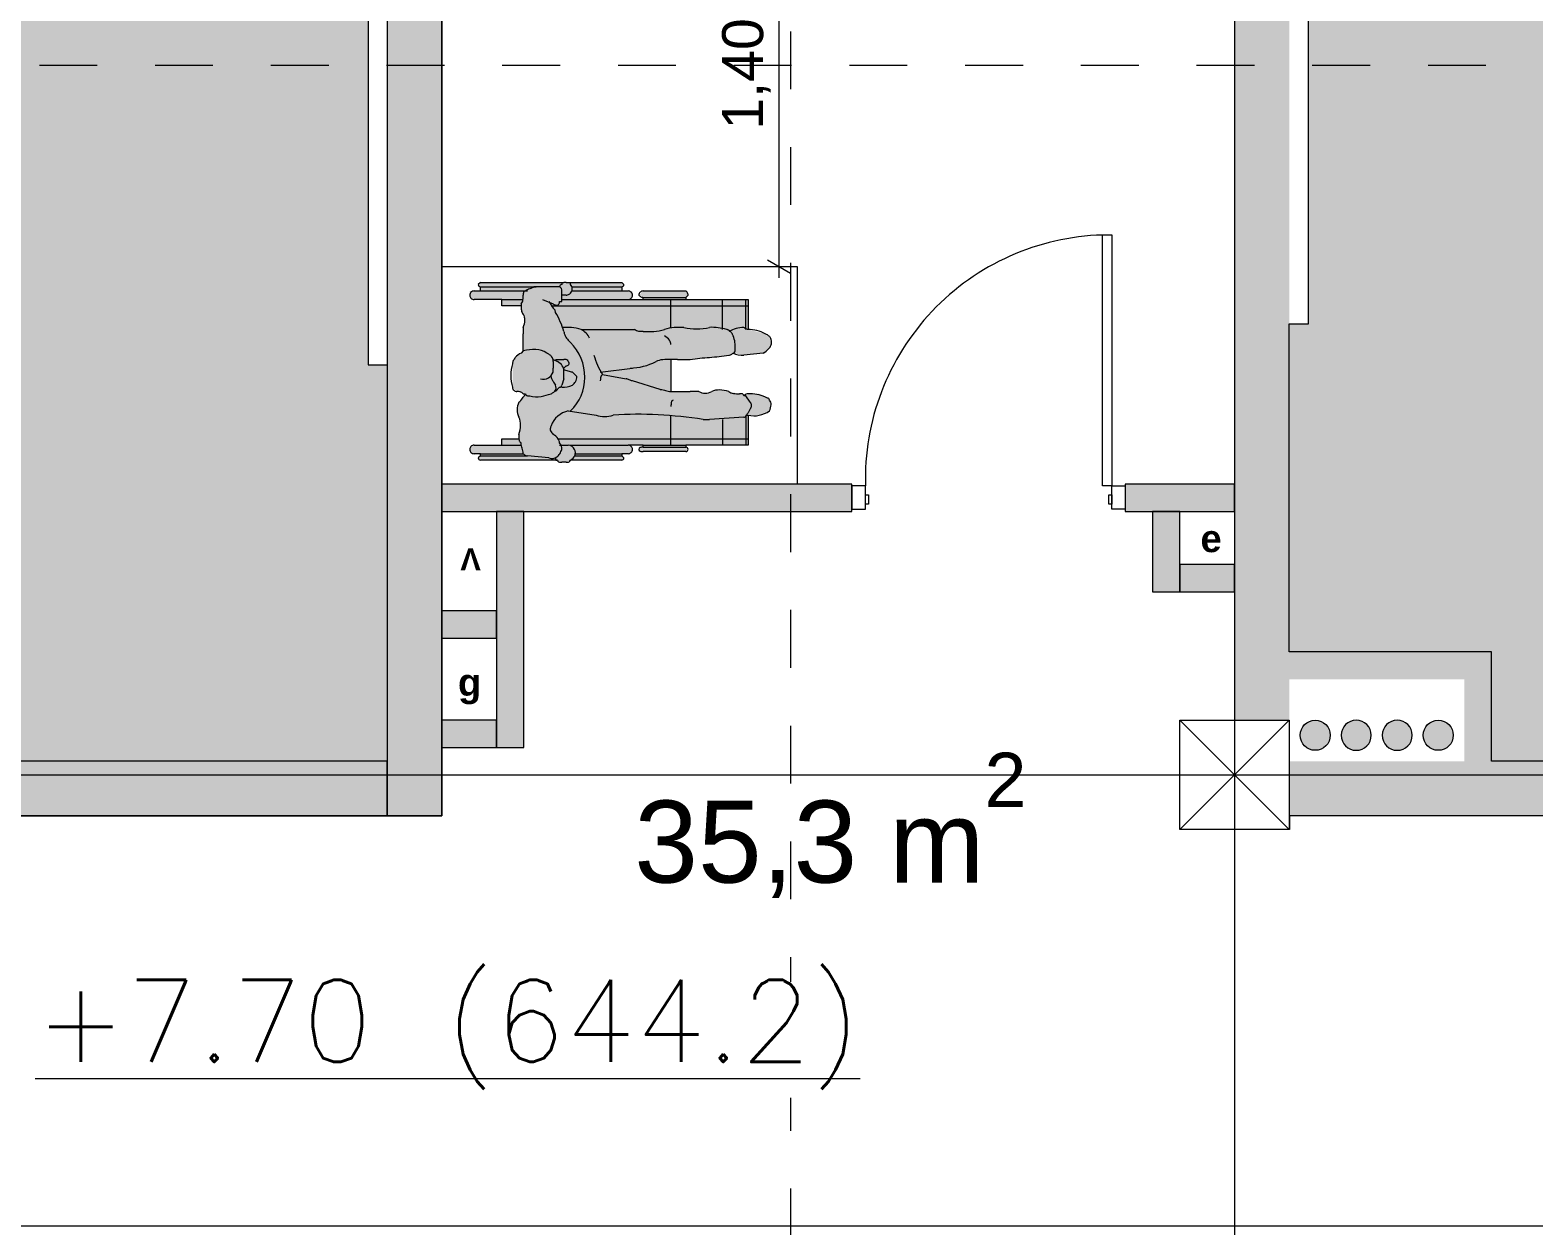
# Model space of a CAD drawing. Header units: metres. Extents: x 476297 to 476657, y 4620828 to 4621206.
# Drawn here: x 476400.25 to 476405.75, y 4621073.07 to 4621077.45 of the extents above; entities that cross this region are included whole.
import ezdxf

# ---------------------------------------------------------------- set-up
doc = ezdxf.new("R2010")
doc.units = ezdxf.units.M
doc.header["$MEASUREMENT"] = 0
doc.set_wipeout_variables(frame=1)
doc.linetypes.add('Dashed', pattern=[0.423333, 0.211667, -0.211667])
doc.linetypes.add('Wipeout_Contour', pattern=[1, 0, -1])
for name, color, linetype in [('0_Pen_No__250', 7, 'Continuous'), ('2D Drafting - General_Pen_No__1', 7, 'Continuous'), ('2D Drafting - General_Pen_No__1_Pen_No__7', 7, 'Continuous'), ('2D Drafting - General_Pen_No__250_Pen_No__7', 7, 'Continuous'), ('a-iataki_Pen_No__1', 7, 'Continuous'), ('Doors_Pen_No__7_Pen_No__7', 7, 'Continuous'), ('G-Anno-Nplt', 7, 'Continuous'), ('New.', 7, 'Continuous'), ('New0_Pen_No__250', 7, 'Continuous'), ('New2D Drafting - General_Pen_No__250_Pen_No__7', 7, 'Continuous'), ('New2D Drafting - General_Pen_No__30_Pen_No__9_Pen_No__9', 7, 'Continuous'), ('NewCar-Art', 7, 'Continuous'), ('Newshenobebi', 7, 'Continuous'), ('shaxtebi da milebi_Pen_No__1_Pen_No__1', 7, 'Continuous'), ('shaxtebi da milebi_Pen_No__5_Pen_No__5', 7, 'Continuous'), ('zoma', 7, 'Continuous'), ('zoma_Pen_No__5', 7, 'Continuous')]:
    doc.layers.add(name, color=color, linetype=linetype)
doc.styles.add('GENERATED_STYLE_2', font='arial.ttf')
doc.styles.add('GENERATED_STYLE_5', font='arialbd.ttf')
doc.dimstyles.new('GENERATED_STYLE__1', dxfattribs={"dimtxt": 0.2, "dimasz": 0.064421, "dimexe": 0.18, "dimexo": 0.003, "dimgap": 0.09, "dimtad": 1, "dimtih": 1, "dimtoh": 1, "dimzin": 0, "dimdsep": 46, "dimtxsty": 'GENERATED_STYLE_2', "dimblk": 'ARROWHEAD_2', "dimblk1": 'ARROWHEAD_2', "dimblk2": 'ARROWHEAD_2', "dimcen": 0.09, "dimclrd": 142, "dimclre": 142, "dimclrt": 142, "dimadec": 0, "dimazin": 0, "dimtfac": 1, "dimtdec": 4, "dimtmove": 0, "dimatfit": 3, "dimfxl": 1, "dimtolj": 1, "dimtzin": 0, "dimarcsym": 0})
doc.dimstyles.new('GENERATED_STYLE__7', dxfattribs={"dimtxt": 0.15, "dimasz": 0.064421, "dimexe": 0.18, "dimexo": 0.003, "dimgap": 0.09, "dimtad": 1, "dimzin": 0, "dimdsep": 46, "dimtxsty": 'GENERATED_STYLE_2', "dimblk": 'ARROWHEAD_2', "dimblk1": 'ARROWHEAD_2', "dimblk2": 'ARROWHEAD_2', "dimcen": 0.09, "dimclrd": 142, "dimclre": 142, "dimclrt": 142, "dimadec": 0, "dimazin": 0, "dimtfac": 1, "dimtdec": 4, "dimtmove": 0, "dimatfit": 3, "dimfxl": 1, "dimtolj": 1, "dimtzin": 0, "dimarcsym": 0})
doc.dimstyles.new('GENERATED_STYLE__8', dxfattribs={"dimtxt": 0.15, "dimasz": 0.064421, "dimexe": 0.18, "dimexo": 0.003, "dimgap": 0.09, "dimtad": 1, "dimtih": 1, "dimtoh": 1, "dimzin": 0, "dimdsep": 46, "dimtxsty": 'GENERATED_STYLE_2', "dimblk": 'ARROWHEAD_2', "dimblk1": 'ARROWHEAD_2', "dimblk2": 'ARROWHEAD_2', "dimcen": 0.09, "dimclrd": 142, "dimclre": 142, "dimclrt": 142, "dimadec": 0, "dimazin": 0, "dimtfac": 1, "dimtdec": 4, "dimtmove": 0, "dimatfit": 3, "dimfxl": 1, "dimtolj": 1, "dimtzin": 0, "dimarcsym": 0})

# ---------------------------------------------------------------- blocks, each defined once
blk = doc.blocks.new('*D142', base_point=(476844.5271, 4621385.791))
at = {"layer": 'zoma', "color": 142, "linetype": 'Continuous', "lineweight": 0, "transparency": 16777216}
for p, q in [((476402.9889, 4621078.0222), (476402.9889, 4621077.9807)), ((476402.9253, 4621077.9807), (476403.0524, 4621077.9807)), ((476403.0313, 4621077.9563), (476402.9465, 4621078.0052)), ((476402.9889, 4621077.9807), (476402.9889, 4621076.5807)), ((476402.9253, 4621076.5807), (476403.0524, 4621076.5807)), ((476402.9465, 4621076.6052), (476403.0313, 4621076.5563)), ((476402.9889, 4621076.5807), (476402.9889, 4621076.5393))]:
    blk.add_line(p, q, dxfattribs=at)
at = {"layer": 'zoma', "color": 142, "lineweight": 0, "transparency": 16777216, "insert": (476402.9589, 4621077.0812), "char_height": 0.15, "attachment_point": 7, "rotation": 90, "style": 'GENERATED_STYLE_2'}
blk.add_mtext('\\A1;{\\pql;\\fArial CYR|b0|i0|c204|p34;1,40}', dxfattribs=at)
blk = doc.blocks.new('ARROWHEAD_2')
at = {"color": 0, "linetype": 'Continuous', "lineweight": 0}
for p, q in [((0, 0), (-1, 0)), ((-0.378, -0.655), (0.378, 0.655))]:
    blk.add_line(p, q, dxfattribs=at)
blk = doc.blocks.new('*D338', base_point=(476844.5271, 4621385.791))
at = {"layer": 'zoma', "color": 142, "linetype": 'Continuous', "lineweight": 0, "transparency": 16777216}
for p, q in [((476397.9795, 4621099.6333), (476397.9305, 4621099.5485)), ((476397.955, 4621099.5273), (476397.955, 4621099.6545)), ((476404.4795, 4621099.6333), (476404.4305, 4621099.5485)), ((476404.455, 4621099.5273), (476404.455, 4621099.6545)), ((476397.955, 4621099.5909), (476404.455, 4621099.5909))]:
    blk.add_line(p, q, dxfattribs=at)
at = {"layer": 'zoma', "color": 142, "lineweight": 0, "transparency": 16777216, "char_height": 0.2, "attachment_point": 7, "style": 'GENERATED_STYLE_2'}
for s, insert in [('\\A1;{\\pql;\\fArial CYR|b0|i0|c204|p34;6,50}', (476400.939, 4621099.6309)), ('\\A1;{\\pql;\\fArial CYR|b0|i0|c204|p34;0,40}', (476403.8984, 4621099.6309))]:
    blk.add_mtext(s, dxfattribs=dict(at, insert=insert))
blk = doc.blocks.new('*D339', base_point=(476844.5271, 4621385.791))
at = {"layer": 'zoma', "color": 142, "linetype": 'Continuous', "lineweight": 0, "transparency": 16777216}
for p, q in [((476404.4795, 4621099.6333), (476404.4305, 4621099.5485)), ((476404.455, 4621099.5273), (476404.455, 4621099.6545)), ((476404.8795, 4621099.6333), (476404.8305, 4621099.5485)), ((476404.855, 4621099.5273), (476404.855, 4621099.6545)), ((476404.455, 4621099.5909), (476404.855, 4621099.5909))]:
    blk.add_line(p, q, dxfattribs=at)
blk = doc.blocks.new('*D340', base_point=(476844.5271, 4621385.791))
at = {"layer": 'zoma', "color": 142, "linetype": 'Continuous', "lineweight": 0, "transparency": 16777216}
for p, q in [((476404.8795, 4621099.6333), (476404.8305, 4621099.5485)), ((476404.855, 4621099.5273), (476404.855, 4621099.6545)), ((476411.3795, 4621099.6333), (476411.3305, 4621099.5485)), ((476411.355, 4621099.5273), (476411.355, 4621099.6545)), ((476404.855, 4621099.5909), (476411.355, 4621099.5909))]:
    blk.add_line(p, q, dxfattribs=at)
at = {"layer": 'zoma', "color": 142, "lineweight": 0, "transparency": 16777216, "char_height": 0.2, "attachment_point": 7, "style": 'GENERATED_STYLE_2'}
for s, insert in [('\\A1;{\\pql;\\fArial CYR|b0|i0|c204|p34;6,50}', (476407.839, 4621099.6309)), ('\\A1;{\\pql;\\fArial CYR|b0|i0|c204|p34;0,40}', (476410.7984, 4621099.6309))]:
    blk.add_mtext(s, dxfattribs=dict(at, insert=insert))
blk = doc.blocks.new('*D861', base_point=(476844.5271, 4621385.791))
at = {"layer": 'zoma', "color": 142, "linetype": 'Continuous', "lineweight": 0, "transparency": 16777216}
for p, q in [((476401.7554, 4621078.2685), (476401.7554, 4621078.3956)), ((476403.1554, 4621078.2685), (476403.1554, 4621078.3956)), ((476401.7799, 4621078.3744), (476401.7309, 4621078.2897)), ((476403.1799, 4621078.3744), (476403.1309, 4621078.2897)), ((476401.7139, 4621078.332), (476401.7554, 4621078.332)), ((476401.7554, 4621078.332), (476403.1554, 4621078.332))]:
    blk.add_line(p, q, dxfattribs=at)
at = {"layer": 'zoma', "color": 142, "lineweight": 0, "transparency": 16777216, "char_height": 0.15, "attachment_point": 7, "style": 'GENERATED_STYLE_2'}
for s, insert in [('\\A1;{\\pql;\\fArial CYR|b0|i0|c204|p34;0,10}', (476403.0058, 4621078.572)), ('\\A1;{\\pql;\\fArial CYR|b0|i0|c204|p34;1,40}', (476402.2559, 4621078.362))]:
    blk.add_mtext(s, dxfattribs=dict(at, insert=insert))
blk = doc.blocks.new('*D862', base_point=(476844.5271, 4621385.791))
at = {"layer": 'zoma', "color": 142, "linetype": 'Continuous', "lineweight": 0, "transparency": 16777216}
for p, q in [((476403.1554, 4621078.2685), (476403.1554, 4621078.3956)), ((476403.2552, 4621078.2685), (476403.2552, 4621078.3956)), ((476403.1799, 4621078.3744), (476403.1309, 4621078.2897)), ((476403.2797, 4621078.3744), (476403.2307, 4621078.2897)), ((476403.1554, 4621078.332), (476403.2552, 4621078.332))]:
    blk.add_line(p, q, dxfattribs=at)
blk = doc.blocks.new('*D863', base_point=(476844.5271, 4621385.791))
at = {"layer": 'zoma', "color": 142, "linetype": 'Continuous', "lineweight": 0, "transparency": 16777216}
for p, q in [((476403.2552, 4621078.2685), (476403.2552, 4621078.3956)), ((476404.6554, 4621078.2685), (476404.6554, 4621078.3956)), ((476403.2797, 4621078.3744), (476403.2307, 4621078.2897)), ((476404.6309, 4621078.2897), (476404.6799, 4621078.3744)), ((476403.2552, 4621078.332), (476404.6554, 4621078.332)), ((476404.6554, 4621078.332), (476404.6968, 4621078.332))]:
    blk.add_line(p, q, dxfattribs=at)
at = {"layer": 'zoma', "color": 142, "lineweight": 0, "transparency": 16777216, "insert": (476403.7558, 4621078.362), "char_height": 0.15, "attachment_point": 7, "style": 'GENERATED_STYLE_2'}
blk.add_mtext('\\A1;{\\pql;\\fArial CYR|b0|i0|c204|p34;1,40}', dxfattribs=at)
blk = doc.blocks.new('*D867', base_point=(476844.5271, 4621385.791))
at = {"layer": 'zoma', "color": 142, "linetype": 'Continuous', "lineweight": 0, "transparency": 16777216}
for p, q in [((476401.7799, 4621116.1024), (476401.7309, 4621116.0176)), ((476401.7554, 4621115.9964), (476401.7554, 4621116.1236)), ((476403.1799, 4621116.1024), (476403.1309, 4621116.0176)), ((476403.1554, 4621115.9964), (476403.1554, 4621116.1236)), ((476401.7139, 4621116.06), (476401.7554, 4621116.06)), ((476401.7554, 4621116.06), (476403.1554, 4621116.06))]:
    blk.add_line(p, q, dxfattribs=at)
at = {"layer": 'zoma', "color": 142, "lineweight": 0, "transparency": 16777216, "char_height": 0.15, "attachment_point": 7, "style": 'GENERATED_STYLE_2'}
for s, insert in [('\\A1;{\\pql;\\fArial CYR|b0|i0|c204|p34;0,10}', (476403.0058, 4621116.3)), ('\\A1;{\\pql;\\fArial CYR|b0|i0|c204|p34;1,40}', (476402.2559, 4621116.09))]:
    blk.add_mtext(s, dxfattribs=dict(at, insert=insert))
blk = doc.blocks.new('*D868', base_point=(476844.5271, 4621385.791))
at = {"layer": 'zoma', "color": 142, "linetype": 'Continuous', "lineweight": 0, "transparency": 16777216}
for p, q in [((476403.1799, 4621116.1024), (476403.1309, 4621116.0176)), ((476403.1554, 4621115.9964), (476403.1554, 4621116.1236)), ((476403.2797, 4621116.1024), (476403.2307, 4621116.0176)), ((476403.2552, 4621115.9964), (476403.2552, 4621116.1236)), ((476403.1554, 4621116.06), (476403.2552, 4621116.06))]:
    blk.add_line(p, q, dxfattribs=at)
blk = doc.blocks.new('*D869', base_point=(476844.5271, 4621385.791))
at = {"layer": 'zoma', "color": 142, "linetype": 'Continuous', "lineweight": 0, "transparency": 16777216}
for p, q in [((476403.2797, 4621116.1024), (476403.2307, 4621116.0176)), ((476403.2552, 4621115.9964), (476403.2552, 4621116.1236)), ((476404.6309, 4621116.0176), (476404.6799, 4621116.1024)), ((476404.6554, 4621115.9964), (476404.6554, 4621116.1236)), ((476403.2552, 4621116.06), (476404.6554, 4621116.06)), ((476404.6554, 4621116.06), (476404.6968, 4621116.06))]:
    blk.add_line(p, q, dxfattribs=at)
at = {"layer": 'zoma', "color": 142, "lineweight": 0, "transparency": 16777216, "insert": (476403.7558, 4621116.09), "char_height": 0.15, "attachment_point": 7, "style": 'GENERATED_STYLE_2'}
blk.add_mtext('\\A1;{\\pql;\\fArial CYR|b0|i0|c204|p34;1,40}', dxfattribs=at)

msp = doc.modelspace()

# ---------------------------------------------------------------- hatches: boundary and pattern name
at = {"layer": '2D Drafting - General_Pen_No__250_Pen_No__7', "linetype": 'Continuous', "lineweight": 0}
for points in [[(476401.5558, 4621081.8206), (476401.5558, 4621074.5706), (476401.7558, 4621074.5706), (476401.7558, 4621081.8206)], [(476404.6558, 4621081.4206), (476404.6558, 4621074.9206), (476404.8558, 4621074.9206), (476404.8558, 4621081.4206)], [(476405.4958, 4621074.7706), (476405.596, 4621074.7706), (476405.596, 4621075.1706), (476404.8558, 4621075.1706), (476404.8558, 4621075.0706), (476405.4958, 4621075.0706)], [(476397.9558, 4621074.5706), (476401.5558, 4621074.5706), (476401.5558, 4621074.7706), (476397.9558, 4621074.7706)], [(476406.4061, 4621074.5706), (476406.4061, 4621074.7706), (476404.8558, 4621074.7706), (476404.8558, 4621074.5706)]]:
    msp.add_hatch(color=7, dxfattribs=at).paths.add_polyline_path(points)
at = {"layer": 'G-Anno-Nplt', "linetype": 'Continuous', "lineweight": 0}
for color, points in [(167, [(476401.5558, 4621076.2206), (476401.5558, 4621074.7706), (476398.846, 4621074.7706), (476398.846, 4621075.1706), (476397.8358, 4621075.1706), (476397.8358, 4621074.9906), (476397.4858, 4621074.9906), (476397.4858, 4621074.8406), (476391.1258, 4621074.8406), (476391.1258, 4621074.9908), (476390.9258, 4621074.9908), (476390.9258, 4621081.3506), (476391.1258, 4621081.3506), (476391.1258, 4621081.5506), (476397.4858, 4621081.5506), (476397.4858, 4621081.3506), (476398.0258, 4621081.3506), (476398.0258, 4621081.5506), (476401.4858, 4621081.5506), (476401.4858, 4621076.2206)]), (167, [(476411.3858, 4621074.9906), (476411.2858, 4621074.9906), (476411.2858, 4621074.4506), (476411.3858, 4621074.4506), (476411.3858, 4621073.7308), (476410.9858, 4621073.7308), (476410.9858, 4621073.1406), (476406.4761, 4621073.1406), (476406.4761, 4621074.7706), (476405.596, 4621074.7706), (476405.596, 4621075.1706), (476404.8558, 4621075.1706), (476404.8558, 4621076.3706), (476404.9258, 4621076.3706), (476404.9258, 4621081.3506), (476404.9258, 4621081.5506), (476407.7858, 4621081.5506), (476411.2858, 4621081.5506), (476411.2858, 4621081.3506), (476411.3858, 4621081.3506)]), (7, [(476401.7558, 4621075.6844), (476403.2558, 4621075.6844), (476403.2558, 4621075.7846), (476401.7558, 4621075.7846)]), (7, [(476404.2558, 4621075.6844), (476404.6558, 4621075.6844), (476404.6558, 4621075.7846), (476404.2558, 4621075.7846)])]:
    msp.add_hatch(color=color, dxfattribs=at).paths.add_polyline_path(points)
at = {"layer": 'New2D Drafting - General_Pen_No__250_Pen_No__7', "linetype": 'Continuous', "lineweight": 0}
for points in [[(476401.7558, 4621075.3206), (476401.7558, 4621075.2206), (476401.9558, 4621075.2206), (476401.9558, 4621075.3206)], [(476401.7558, 4621074.9206), (476401.7558, 4621074.8206), (476401.9558, 4621074.8206), (476401.9558, 4621074.9206)]]:
    msp.add_hatch(color=7, dxfattribs=at).paths.add_polyline_path(points)
at = {"layer": 'New2D Drafting - General_Pen_No__30_Pen_No__9_Pen_No__9', "linetype": 'Continuous', "lineweight": 0}
for points in [[(476401.9558, 4621075.6844), (476401.9558, 4621074.8206), (476402.0558, 4621074.8206), (476402.0558, 4621075.6844)], [(476404.3558, 4621075.6844), (476404.3558, 4621075.3909), (476404.4558, 4621075.3909), (476404.4558, 4621075.6844)], [(476404.4558, 4621075.3909), (476404.6558, 4621075.3909), (476404.6558, 4621075.491), (476404.4558, 4621075.491)]]:
    msp.add_hatch(color=7, dxfattribs=at).paths.add_polyline_path(points)
at = {"layer": 'NewCar-Art', "linetype": 'Continuous', "lineweight": 0}
msp.add_hatch(color=255, dxfattribs=at).paths.add_polyline_path([(476402.2023, 4621076.5225), (476402.2101, 4621076.5225), (476402.2258, 4621076.5225), (476402.4138, 4621076.5225), (476402.4216, 4621076.5146), (476402.4216, 4621076.5068), (476402.4138, 4621076.5068), (476402.4138, 4621076.4911), (476402.4373, 4621076.4911), (476402.4529, 4621076.4911), (476402.4529, 4621076.4755), (476402.4529, 4621076.4676), (476402.4373, 4621076.4598), (476402.4921, 4621076.4598), (476402.4921, 4621076.4676), (476402.4843, 4621076.4755), (476402.4764, 4621076.4755), (476402.4843, 4621076.4833), (476402.4921, 4621076.4911), (476402.6488, 4621076.4911), (476402.6566, 4621076.4833), (476402.6566, 4621076.4755), (476402.6488, 4621076.4676), (476402.6488, 4621076.4598), (476402.8759, 4621076.4598), (476402.8759, 4621076.3501), (476402.9386, 4621076.3345), (476402.9621, 4621076.311), (476402.9543, 4621076.2797), (476402.9308, 4621076.264), (476402.8603, 4621076.2562), (476402.8211, 4621076.264), (476402.8054, 4621076.2562), (476402.6644, 4621076.2405), (476402.6174, 4621076.2405), (476402.5939, 4621076.2405), (476402.5939, 4621076.123), (476402.6644, 4621076.123), (476402.6958, 4621076.123), (476402.7193, 4621076.1152), (476402.7428, 4621076.123), (476402.7741, 4621076.1308), (476402.8054, 4621076.123), (476402.8446, 4621076.1152), (476402.8603, 4621076.1073), (476402.8838, 4621076.1152), (476402.9151, 4621076.1152), (476402.9464, 4621076.0995), (476402.9621, 4621076.076), (476402.9543, 4621076.0525), (476402.9151, 4621076.0368), (476402.8759, 4621076.0368), (476402.8759, 4621075.9272), (476402.6488, 4621075.9272), (476402.6488, 4621075.9193), (476402.6566, 4621075.9193), (476402.6566, 4621075.9115), (476402.6566, 4621075.9037), (476402.6488, 4621075.9037), (476402.4921, 4621075.9037), (476402.4843, 4621075.9037), (476402.4764, 4621075.9115), (476402.4843, 4621075.9193), (476402.4921, 4621075.9193), (476402.4921, 4621075.9272), (476402.4373, 4621075.9272), (476402.4529, 4621075.9193), (476402.4529, 4621075.9115), (476402.4529, 4621075.9037), (476402.4373, 4621075.8958), (476402.4138, 4621075.8958), (476402.4138, 4621075.888), (476402.4216, 4621075.8802), (476402.4216, 4621075.8723), (476402.4138, 4621075.8723), (476402.2258, 4621075.8723), (476402.2101, 4621075.8645), (476402.1945, 4621075.8645), (476402.1788, 4621075.8723), (476401.8968, 4621075.8723), (476401.889, 4621075.8723), (476401.889, 4621075.8802), (476401.8968, 4621075.888), (476401.8968, 4621075.8958), (476401.8733, 4621075.8958), (476401.8576, 4621075.9037), (476401.8576, 4621075.9115), (476401.8576, 4621075.9193), (476401.8733, 4621075.9272), (476401.9751, 4621075.9272), (476401.9751, 4621075.9507), (476402.0378, 4621075.9507), (476402.0378, 4621075.9663), (476402.0456, 4621075.9977), (476402.0378, 4621076.029), (476402.03, 4621076.0525), (476402.0378, 4621076.0838), (476402.0613, 4621076.1152), (476402.0535, 4621076.1152), (476402.03, 4621076.123), (476402.0221, 4621076.1308), (476402.0143, 4621076.1387), (476402.0143, 4621076.2248), (476402.0221, 4621076.2483), (476402.0456, 4621076.264), (476402.0535, 4621076.2718), (476402.0535, 4621076.3345), (476402.0535, 4621076.358), (476402.0613, 4621076.3815), (476402.0535, 4621076.405), (476402.0456, 4621076.4363), (476401.9751, 4621076.4363), (476401.9751, 4621076.4598), (476401.8733, 4621076.4598), (476401.8576, 4621076.4676), (476401.8576, 4621076.4755), (476401.8576, 4621076.4911), (476401.8733, 4621076.4911), (476401.8968, 4621076.4911), (476401.8968, 4621076.5068), (476401.889, 4621076.5068), (476401.889, 4621076.5146), (476401.8968, 4621076.5225), (476402.1945, 4621076.5225)])
at = {"layer": 'shaxtebi da milebi_Pen_No__1_Pen_No__1', "linetype": 'Continuous', "lineweight": 0}
msp.add_hatch(color=1, dxfattribs=at).paths.add_polyline_path([(476405.0058, 4621074.8656, 1), (476404.8958, 4621074.8656, 1)])
at = {"layer": 'shaxtebi da milebi_Pen_No__5_Pen_No__5', "linetype": 'Continuous', "lineweight": 0}
for color, points in [(5, [(476405.1008, 4621074.9206, 1), (476405.1008, 4621074.8106, 1)]), (5, [(476405.2508, 4621074.9206, 1), (476405.2508, 4621074.8106, 1)]), (251, [(476405.4558, 4621074.8656, -1), (476405.3458, 4621074.8656, -1)])]:
    msp.add_hatch(color=color, dxfattribs=at).paths.add_polyline_path(points)

# ---------------------------------------------------------------- linework, layer by layer
at = {"layer": '2D Drafting - General_Pen_No__1', "color": 7, "linetype": 'Continuous', "lineweight": 0}
for p, q in [((476404.4558, 4621074.5206), (476404.8558, 4621074.9206)), ((476404.8558, 4621074.5206), (476404.4558, 4621074.9206))]:
    msp.add_line(p, q, dxfattribs=at)
at = {"layer": '2D Drafting - General_Pen_No__1', "color": 7, "linetype": 'Continuous', "lineweight": 0, "flags": 128}
msp.add_lwpolyline([(476404.8558, 4621074.5206), (476404.4558, 4621074.5206), (476404.4558, 4621074.9206), (476404.8558, 4621074.9206)], close=True, dxfattribs=at)
at = {"layer": '2D Drafting - General_Pen_No__1_Pen_No__7', "color": 7, "linetype": 'Continuous', "lineweight": 0}
msp.add_arc((476404.1981, 4621075.803), 0.8932, 91.6038, 181.6038, dxfattribs=at)
at = {"layer": '2D Drafting - General_Pen_No__250_Pen_No__7', "color": 7, "linetype": 'Continuous', "lineweight": 0, "flags": 128}
for points in [[(476401.5558, 4621081.8206), (476401.5558, 4621074.5706), (476401.7558, 4621074.5706), (476401.7558, 4621081.8206)], [(476397.9558, 4621074.5706), (476401.5558, 4621074.5706), (476401.5558, 4621074.7706), (476397.9558, 4621074.7706)]]:
    msp.add_lwpolyline(points, close=True, dxfattribs=at)
at = {"layer": 'Doors_Pen_No__7_Pen_No__7', "color": 7, "linetype": 'Continuous', "lineweight": 0, "flags": 128}
for points in [[(476404.2064, 4621075.778), (476404.1731, 4621075.778), (476404.1731, 4621076.6959), (476404.2064, 4621076.6959)], [(476403.2558, 4621075.6933), (476403.3052, 4621075.6933), (476403.3052, 4621075.778), (476403.2558, 4621075.778)], [(476404.2558, 4621075.6933), (476404.2064, 4621075.6933), (476404.2064, 4621075.778), (476404.2558, 4621075.778)], [(476403.3163, 4621075.7113), (476403.3052, 4621075.7113), (476403.3052, 4621075.7447), (476403.3163, 4621075.7447)], [(476404.2064, 4621075.7113), (476404.1953, 4621075.7113), (476404.1953, 4621075.7447), (476404.2064, 4621075.7447)]]:
    msp.add_lwpolyline(points, close=True, dxfattribs=at)
at = {"layer": 'G-Anno-Nplt', "color": 7, "linetype": 'Continuous', "lineweight": 0, "flags": 128}
for points in [[(476401.5558, 4621076.2206), (476401.5558, 4621074.7706), (476398.846, 4621074.7706), (476398.846, 4621075.1706), (476397.8358, 4621075.1706), (476397.8358, 4621074.9906), (476397.4858, 4621074.9906), (476397.4858, 4621074.8406), (476391.1258, 4621074.8406), (476391.1258, 4621074.9908), (476390.9258, 4621074.9908), (476390.9258, 4621081.3506), (476391.1258, 4621081.3506), (476391.1258, 4621081.5506), (476397.4858, 4621081.5506), (476397.4858, 4621081.3506), (476398.0258, 4621081.3506), (476398.0258, 4621081.5506), (476401.4858, 4621081.5506), (476401.4858, 4621076.2206)], [(476411.3858, 4621074.9906), (476411.2858, 4621074.9906), (476411.2858, 4621074.4506), (476411.3858, 4621074.4506), (476411.3858, 4621073.7308), (476410.9858, 4621073.7308), (476410.9858, 4621073.1406), (476406.4761, 4621073.1406), (476406.4761, 4621074.7706), (476405.596, 4621074.7706), (476405.596, 4621075.1706), (476404.8558, 4621075.1706), (476404.8558, 4621076.3706), (476404.9258, 4621076.3706), (476404.9258, 4621081.3506), (476404.9258, 4621081.5506), (476407.7858, 4621081.5506), (476411.2858, 4621081.5506), (476411.2858, 4621081.3506), (476411.3858, 4621081.3506)], [(476401.7558, 4621075.6844), (476403.2558, 4621075.6844), (476403.2558, 4621075.7846), (476401.7558, 4621075.7846)], [(476404.2558, 4621075.6844), (476404.6558, 4621075.6844), (476404.6558, 4621075.7846), (476404.2558, 4621075.7846)]]:
    msp.add_lwpolyline(points, close=True, dxfattribs=at)
at = {"layer": 'New0_Pen_No__250', "color": 7, "linetype": 'Continuous', "lineweight": 0, "flags": 128}
msp.add_lwpolyline([(476406.2063, 4621073.0706), (476406.2063, 4621074.5706), (476404.856, 4621074.5706), (476404.856, 4621074.5206), (476404.456, 4621074.5206), (476404.456, 4621074.9206), (476404.656, 4621074.9206), (476404.656, 4621081.4204), (476404.456, 4621081.4204), (476404.456, 4621081.6206), (476401.7559, 4621081.6206), (476401.7559, 4621074.5706), (476397.956, 4621074.5706), (476397.956, 4621074.5206), (476397.556, 4621074.5206), (476397.556, 4621074.5706), (476396.2058, 4621074.5706), (476396.2058, 4621073.0706)], close=True, dxfattribs=at)
at = {"layer": 'New2D Drafting - General_Pen_No__250_Pen_No__7', "color": 7, "linetype": 'Continuous', "lineweight": 0, "flags": 128}
for points in [[(476401.7558, 4621075.3206), (476401.7558, 4621075.2206), (476401.9558, 4621075.2206), (476401.9558, 4621075.3206)], [(476401.7558, 4621074.9206), (476401.7558, 4621074.8206), (476401.9558, 4621074.8206), (476401.9558, 4621074.9206)]]:
    msp.add_lwpolyline(points, close=True, dxfattribs=at)
at = {"layer": 'New2D Drafting - General_Pen_No__30_Pen_No__9_Pen_No__9', "color": 7, "linetype": 'Continuous', "lineweight": 0, "flags": 128}
for points in [[(476401.9558, 4621075.6844), (476401.9558, 4621074.8206), (476402.0558, 4621074.8206), (476402.0558, 4621075.6844)], [(476404.3558, 4621075.6844), (476404.3558, 4621075.3909), (476404.4558, 4621075.3909), (476404.4558, 4621075.6844)], [(476404.4558, 4621075.3909), (476404.6558, 4621075.3909), (476404.6558, 4621075.491), (476404.4558, 4621075.491)]]:
    msp.add_lwpolyline(points, close=True, dxfattribs=at)
at = {"layer": 'NewCar-Art', "color": 7, "linetype": 'Continuous', "lineweight": 0}
for points in [[(476401.7558, 4621075.7846), (476401.7558, 4621076.5807)], [(476401.7558, 4621076.5807), (476403.0561, 4621076.5807)], [(476403.0561, 4621076.5807), (476403.0561, 4621075.7846)], [(476403.0561, 4621075.7846), (476401.7558, 4621075.7846)]]:
    msp.add_lwpolyline(points, dxfattribs=at)
at = {"layer": 'NewCar-Art', "color": 251, "linetype": 'Continuous', "lineweight": 0}
for points in [[(476401.8968, 4621076.5225), (476401.889, 4621076.5146, 0.414116), (476401.8968, 4621076.5068)], [(476402.4138, 4621076.5068, 0.414116), (476402.4216, 4621076.5146), (476402.4138, 4621076.5225)], [(476401.8733, 4621076.4911, 0.414214), (476401.8576, 4621076.4755, 0.414214), (476401.8733, 4621076.4598)], [(476402.0456, 4621076.4441, 0.099597), (476402.0502, 4621076.4512, 0.05585), (476402.0525, 4621076.4598, 0.041311), (476402.0535, 4621076.4755)], [(476402.0613, 4621076.4911, 0.322823), (476402.0544, 4621076.4862, 0.063882), (476402.0536, 4621076.4812, 0.016644), (476402.0535, 4621076.4755)], [(476402.0926, 4621076.5068, -0.089934), (476402.0855, 4621076.5022, -0.026225), (476402.077, 4621076.499, 0.026225), (476402.0684, 4621076.4958, 0.089934), (476402.0613, 4621076.4911)], [(476402.1945, 4621076.4911, 0.104939), (476402.193, 4621076.5002, 0.173955), (476402.1886, 4621076.5048, 0.095415), (476402.1812, 4621076.5066, 0.020788), (476402.171, 4621076.5068)], [(476402.1945, 4621076.5146, 0.414116), (476402.1866, 4621076.5068)], [(476402.2101, 4621076.4755, 0.095415), (476402.2159, 4621076.4767, 0.051921), (476402.2209, 4621076.4794, 0.049347), (476402.2258, 4621076.4833)], [(476402.2258, 4621076.4833, 0.414214), (476402.2258, 4621076.5146)], [(476402.4373, 4621076.4598, 0.414214), (476402.4529, 4621076.4755, 0.414214), (476402.4373, 4621076.4911)], [(476402.4921, 4621076.4911, 0.414214), (476402.4764, 4621076.4755, 0.049347), (476402.4813, 4621076.4716, 0.051921), (476402.4864, 4621076.4689, 0.095415), (476402.4921, 4621076.4676)], [(476402.6488, 4621076.4676), (476402.6566, 4621076.4755, 0.095415), (476402.6554, 4621076.4812, 0.051921), (476402.6527, 4621076.4862, 0.049347), (476402.6488, 4621076.4911)], [(476402.0456, 4621076.4363, 0.041311), (476402.0466, 4621076.4206, 0.05585), (476402.0489, 4621076.4121, 0.099597), (476402.0535, 4621076.405)], [(476402.1631, 4621076.4441, 0.250765), (476402.1778, 4621076.4392, 0.182113), (476402.184, 4621076.443, 0.164676), (476402.1866, 4621076.452), (476402.1945, 4621076.452)], [(476402.171, 4621076.4128, 0.024804), (476402.1708, 4621076.4175, 0.090925), (476402.17, 4621076.4206, 0.067193), (476402.1676, 4621076.4238, 0.013147), (476402.1631, 4621076.4285)], [(476402.2023, 4621076.3423, 0.066661), (476402.171, 4621076.4128)], [(476402.0535, 4621076.358, 0.116434), (476402.0593, 4621076.3844, 0.067394), (476402.0579, 4621076.3965, 0.129779), (476402.0535, 4621076.405)], [(476402.2649, 4621076.3501, 0.059723), (476402.2297, 4621076.357, 0.020788), (476402.1945, 4621076.358)], [(476402.6409, 4621076.358, 0.020788), (476402.6057, 4621076.357, 0.059723), (476402.5704, 4621076.3501)], [(476402.6409, 4621076.358, 0.123106), (476402.7349, 4621076.358)], [(476402.7976, 4621076.3501, 0.080612), (476402.7349, 4621076.358)], [(476402.8603, 4621076.358, 0.116434), (476402.8054, 4621076.3423)], [(476402.8759, 4621076.3501, -0.080528), (476402.871, 4621076.3511, -0.116434), (476402.8603, 4621076.358)], [(476402.2023, 4621076.3423, 0.077166), (476402.2036, 4621076.3352, 0.038918), (476402.2072, 4621076.3266, 0.080612), (476402.218, 4621076.311)], [(476402.2258, 4621076.0525, 0.214228), (476402.2787, 4621076.1749, 0.198912), (476402.2258, 4621076.3031), (476402.218, 4621076.311)], [(476402.2963, 4621076.3188, 0.162278), (476402.2649, 4621076.3501)], [(476402.4921, 4621076.3423, -0.041311), (476402.4764, 4621076.3433, -0.05585), (476402.4679, 4621076.3456, -0.099597), (476402.4608, 4621076.3501)], [(476402.4921, 4621076.3423, 0.017829), (476402.5313, 4621076.3433, 0.062693), (476402.5704, 4621076.3501)], [(476402.5939, 4621076.2953, 0.087414), (476402.5925, 4621076.3024, 0.059879), (476402.5881, 4621076.311, 0.13052), (476402.5704, 4621076.3266)], [(476402.8211, 4621076.3266, 0.090292), (476402.8204, 4621076.3299, 0.048567), (476402.8185, 4621076.3336, 0.057837), (476402.8123, 4621076.3413, 0.057837), (476402.8046, 4621076.3476, 0.048567), (476402.8009, 4621076.3495, 0.090292), (476402.7976, 4621076.3501)], [(476402.8289, 4621076.2797, 0.031099), (476402.8279, 4621076.3031, 0.085027), (476402.8211, 4621076.3266)], [(476402.9386, 4621076.3345, 0.116434), (476402.8759, 4621076.3501)], [(476402.9308, 4621076.264, 0.099962), (476402.9523, 4621076.2806, 0.071228), (476402.9594, 4621076.2915, 0.106448), (476402.9621, 4621076.3031, 0.170304), (476402.9562, 4621076.3218, 0.070054), (476402.9489, 4621076.3285, 0.038181), (476402.9386, 4621076.3345)], [(476402.0456, 4621076.264, 0.099962), (476402.0241, 4621076.2473, 0.071228), (476402.017, 4621076.2364, 0.106448), (476402.0143, 4621076.2248)], [(476402.1396, 4621076.264, 0.131102), (476402.0995, 4621076.2767, 0.078045), (476402.0535, 4621076.2718)], [(476402.1631, 4621076.2327, 0.170304), (476402.1572, 4621076.2513, 0.070054), (476402.1499, 4621076.258, 0.038181), (476402.1396, 4621076.264)], [(476402.3119, 4621076.2562, 0.066661), (476402.3433, 4621076.1857)], [(476402.6644, 4621076.2405, -0.020505), (476402.7349, 4621076.2483, 0.020505), (476402.8054, 4621076.2562)], [(476402.8054, 4621076.2562, 0.095415), (476402.8112, 4621076.2574, 0.051921), (476402.8162, 4621076.2601, 0.049347), (476402.8211, 4621076.264)], [(476402.8211, 4621076.264, 0.322823), (476402.8279, 4621076.2689, 0.063882), (476402.8288, 4621076.2739, 0.016644), (476402.8289, 4621076.2797)], [(476402.8211, 4621076.264, 0.116434), (476402.8603, 4621076.2562)], [(476402.0143, 4621076.2248, 0.142638), (476402.0143, 4621076.1387)], [(476402.1161, 4621076.17, 0.223711), (476402.1455, 4621076.1729, 0.138004), (476402.1631, 4621076.1935), (476402.1631, 4621076.2092)], [(476402.2023, 4621076.2013, 0.087414), (476402.2008, 4621076.2084, 0.059879), (476402.1964, 4621076.217, 0.13052), (476402.1788, 4621076.2327)], [(476402.2101, 4621076.217, 0.250765), (476402.2199, 4621076.2219, 0.182113), (476402.2211, 4621076.2269, 0.164676), (476402.218, 4621076.2327, 0.322823), (476402.2131, 4621076.2395, 0.063882), (476402.208, 4621076.2404, 0.016644), (476402.2023, 4621076.2405)], [(476402.2336, 4621076.1935, -0.066661), (476402.2265, 4621076.1947, -0.013876), (476402.218, 4621076.1974, 0.013876), (476402.2094, 4621076.2001, 0.066661), (476402.2023, 4621076.2013)], [(476402.2336, 4621076.1465, 0.061321), (476402.2444, 4621076.1592, 0.135933), (476402.2493, 4621076.1778), (476402.2336, 4621076.1935)], [(476402.4451, 4621076.2092, 0.116434), (476402.5391, 4621076.2327)], [(476402.5939, 4621076.2405, 0.027671), (476402.5636, 4621076.2395, 0.088477), (476402.5391, 4621076.2327)], [(476402.0143, 4621076.1387, 0.414214), (476402.03, 4621076.123)], [(476402.1553, 4621076.1778, 0.11173), (476402.1573, 4621076.1703, 0.027132), (476402.1624, 4621076.1614, -0.022485), (476402.171, 4621076.1465)], [(476402.1553, 4621076.1152, 0.043242), (476402.1654, 4621076.1212, 0.098787), (476402.1719, 4621076.1279, 0.146126), (476402.174, 4621076.1361, 0.106315), (476402.171, 4621076.1465)], [(476402.1866, 4621076.1387, 0.414116), (476402.1945, 4621076.1465)], [(476402.1945, 4621076.1387, 0.116434), (476402.2336, 4621076.1465)], [(476402.3433, 4621076.1857, 0.135933), (476402.3364, 4621076.1739, 0.061321), (476402.3354, 4621076.1622)], [(476402.4529, 4621076.1622, -0.089934), (476402.4471, 4621076.1634, -0.026225), (476402.4412, 4621076.1661, 0.026225), (476402.4353, 4621076.1688, 0.089934), (476402.4294, 4621076.17)], [(476402.0535, 4621076.1152, 0.135933), (476402.0417, 4621076.122, 0.061321), (476402.03, 4621076.123)], [(476402.0378, 4621076.0838, 0.236068), (476402.0378, 4621076.029)], [(476402.0378, 4621076.0838, 0.080612), (476402.0613, 4621076.1152)], [(476402.0613, 4621076.1152, 0.322823), (476402.0662, 4621076.1083, 0.063882), (476402.0712, 4621076.1074, 0.016644), (476402.077, 4621076.1073)], [(476402.077, 4621076.1073, 0.099736), (476402.1191, 4621076.1054, 0.042301), (476402.1553, 4621076.1152)], [(476402.5548, 4621076.1308, -0.080612), (476402.5744, 4621076.1269, 0.080612), (476402.5939, 4621076.123)], [(476402.6018, 4621076.0917, 0.246109), (476402.5972, 4621076.0891, 0.102393), (476402.5949, 4621076.0828, 0.049389), (476402.5939, 4621076.0682)], [(476402.6958, 4621076.123, 0.236068), (476402.7428, 4621076.123)], [(476402.8054, 4621076.123, 0.080612), (476402.7712, 4621076.1289, 0.116434), (476402.7428, 4621076.123)], [(476402.8054, 4621076.123, 0.10347), (476402.8126, 4621076.1185, 0.057837), (476402.8221, 4621076.1161, 0.035489), (476402.8446, 4621076.1152)], [(476402.8603, 4621076.1073, 0.322823), (476402.8554, 4621076.1142, 0.063882), (476402.8503, 4621076.115, 0.016644), (476402.8446, 4621076.1152)], [(476402.8838, 4621076.1152, 0.061321), (476402.872, 4621076.1142, 0.135933), (476402.8603, 4621076.1073)], [(476402.9464, 4621076.0995, 0.116434), (476402.8838, 4621076.1152)], [(476402.8838, 4621076.0603, 0.414214), (476402.8838, 4621076.0838)], [(476402.9543, 4621076.0525, 0.116434), (476402.9601, 4621076.075, 0.08388), (476402.9587, 4621076.0844, 0.113144), (476402.9543, 4621076.0917, 0.414116), (476402.9464, 4621076.0995)], [(476402.0378, 4621075.9663, 0.080612), (476402.0437, 4621076.0006, 0.116434), (476402.0378, 4621076.029)], [(476402.218, 4621076.0525, 0.256425), (476402.1553, 4621075.9977)], [(476402.3198, 4621076.0368, 0.162278), (476402.3824, 4621076.0368)], [(476402.7114, 4621076.0212, 0.022098), (476402.5469, 4621076.0378, 0.031217), (476402.3824, 4621076.0368)], [(476402.8603, 4621076.029, 0.186733), (476402.8657, 4621076.031, 0.053999), (476402.8677, 4621076.0333, 0.015258), (476402.8695, 4621076.0361, -0.058021), (476402.8759, 4621076.0447)], [(476402.8759, 4621076.0368, 0.211309), (476402.9543, 4621076.0525)], [(476402.1553, 4621075.9977, 0.09625), (476402.1521, 4621075.9873, 0.115595), (476402.1533, 4621075.9791, 0.077258), (476402.1575, 4621075.9723, 0.024123), (476402.1631, 4621075.9663)], [(476401.8733, 4621075.9272, 0.414214), (476401.8576, 4621075.9115, 0.414214), (476401.8733, 4621075.8958)], [(476402.0378, 4621075.9507, 0.024804), (476402.0379, 4621075.946, 0.090925), (476402.0388, 4621075.9428, 0.067193), (476402.0411, 4621075.9396, 0.013147), (476402.0456, 4621075.935)], [(476402.0535, 4621075.8958, 0.080612), (476402.0495, 4621075.9154, -0.080612), (476402.0456, 4621075.935)], [(476402.1475, 4621075.8802, 0.246109), (476402.1768, 4621075.8841, 0.091247), (476402.1871, 4621075.8956, 0.060465), (476402.1945, 4621075.9115, 0.061321), (476402.1935, 4621075.9232, 0.135933), (476402.1866, 4621075.935)], [(476402.1866, 4621075.935, 0.087414), (476402.1852, 4621075.9421, 0.059879), (476402.1807, 4621075.9507, 0.13052), (476402.1631, 4621075.9663)], [(476402.2415, 4621075.9115, 0.284079), (476402.218, 4621075.9272)], [(476402.4373, 4621075.8958, 0.414214), (476402.4529, 4621075.9115, 0.414214), (476402.4373, 4621075.9272)], [(476402.4921, 4621075.9193, 0.016644), (476402.4864, 4621075.9192, 0.063882), (476402.4813, 4621075.9184, 0.322823), (476402.4764, 4621075.9115, 0.322823), (476402.4813, 4621075.9046, 0.063882), (476402.4864, 4621075.9038, 0.016644), (476402.4921, 4621075.9037)], [(476402.6488, 4621075.9037, 0.414116), (476402.6566, 4621075.9115, 0.414116), (476402.6488, 4621075.9193)], [(476401.8968, 4621075.888), (476401.889, 4621075.8802, 0.414116), (476401.8968, 4621075.8723)], [(476402.0535, 4621075.8958, 0.049347), (476402.0584, 4621075.8919, 0.051921), (476402.0634, 4621075.8892, 0.095415), (476402.0691, 4621075.888)], [(476402.171, 4621075.8802, 0.027525), (476402.1711, 4621075.8756, 0.058304), (476402.1714, 4621075.8742, 0.109555), (476402.1719, 4621075.8733, 0.109555), (476402.1729, 4621075.8727, 0.058304), (476402.1743, 4621075.8725, 0.027525), (476402.1788, 4621075.8723)], [(476402.1788, 4621075.8723, 0.322823), (476402.1837, 4621075.8655, 0.063882), (476402.1887, 4621075.8646, 0.016644), (476402.1945, 4621075.8645)], [(476402.2101, 4621075.8645, 0.016644), (476402.2159, 4621075.8646, 0.063882), (476402.2209, 4621075.8655, 0.322823), (476402.2258, 4621075.8723)], [(476402.2258, 4621075.8723, 0.177391), (476402.2424, 4621075.889, 0.220613), (476402.2415, 4621075.9115)], [(476402.4138, 4621075.8723, 0.414116), (476402.4216, 4621075.8802), (476402.4138, 4621075.888)]]:
    msp.add_lwpolyline(points, format="xyb", dxfattribs=at)
for points in [[(476401.8968, 4621076.5225), (476402.1945, 4621076.5225)], [(476402.1945, 4621076.5225), (476402.2023, 4621076.5225)], [(476402.1945, 4621076.5225), (476402.1945, 4621076.5146)], [(476402.2101, 4621076.5225), (476402.2023, 4621076.5225)], [(476402.2101, 4621076.5225), (476402.2258, 4621076.5225)], [(476402.2258, 4621076.5225), (476402.4138, 4621076.5225)], [(476402.2258, 4621076.5146), (476402.2258, 4621076.5225)], [(476401.8733, 4621076.4911), (476401.8968, 4621076.4911)], [(476401.8968, 4621076.4911), (476401.8968, 4621076.5068)], [(476401.8968, 4621076.5068), (476402.1005, 4621076.5068)], [(476401.8968, 4621076.4911), (476402.0691, 4621076.4911)], [(476402.171, 4621076.5068), (476402.0926, 4621076.5068)], [(476402.1945, 4621076.452), (476402.1945, 4621076.4911)], [(476402.2101, 4621076.4755), (476402.1945, 4621076.4755)], [(476402.2336, 4621076.5068), (476402.4138, 4621076.5068)], [(476402.2336, 4621076.4911), (476402.4138, 4621076.4911)], [(476402.4138, 4621076.5068), (476402.4138, 4621076.4911)], [(476402.4138, 4621076.4911), (476402.4373, 4621076.4911)], [(476402.4921, 4621076.4911), (476402.6488, 4621076.4911)], [(476402.4921, 4621076.4598), (476402.4921, 4621076.4676)], [(476402.4921, 4621076.4676), (476402.6488, 4621076.4676)], [(476402.6488, 4621076.4676), (476402.6488, 4621076.4598)], [(476401.9751, 4621076.4598), (476401.8733, 4621076.4598)], [(476401.9751, 4621076.4363), (476401.9751, 4621076.4598)], [(476401.9751, 4621076.4598), (476402.0535, 4621076.4598)], [(476402.0456, 4621076.4363), (476401.9751, 4621076.4363)], [(476402.0456, 4621076.4441), (476402.0456, 4621076.4363)], [(476402.124, 4621076.4598), (476402.1631, 4621076.4441)], [(476402.1475, 4621076.452), (476402.1631, 4621076.4285)], [(476402.1553, 4621076.4363), (476402.8759, 4621076.4363)], [(476402.1945, 4621076.4598), (476402.4373, 4621076.4598)], [(476402.4373, 4621076.4598), (476402.4921, 4621076.4598)], [(476402.4921, 4621076.4598), (476402.6488, 4621076.4598)], [(476402.5939, 4621076.358), (476402.5939, 4621076.4598)], [(476402.6488, 4621076.4598), (476402.8759, 4621076.4598)], [(476402.7819, 4621076.3501), (476402.7819, 4621076.4598)], [(476402.8681, 4621076.3501), (476402.8681, 4621076.4598)], [(476402.8759, 4621076.4598), (476402.8759, 4621076.3501)], [(476402.0535, 4621076.358), (476402.0535, 4621076.3345)], [(476402.0535, 4621076.2718), (476402.0535, 4621076.3345)], [(476402.2649, 4621076.3501), (476402.4608, 4621076.3501)], [(476402.0535, 4621076.2718), (476402.0456, 4621076.264)], [(476402.9308, 4621076.264), (476402.8603, 4621076.2562)], [(476402.1631, 4621076.2405), (476402.1788, 4621076.2327)], [(476402.1631, 4621076.2327), (476402.1631, 4621076.2092)], [(476402.171, 4621076.2405), (476402.2023, 4621076.2405)], [(476402.2023, 4621076.2092), (476402.2101, 4621076.217)], [(476402.2023, 4621076.1778), (476402.2023, 4621076.2013)], [(476402.3354, 4621076.1935), (476402.4529, 4621076.2092)], [(476402.5939, 4621076.2405), (476402.5939, 4621076.123)], [(476402.6174, 4621076.2405), (476402.5939, 4621076.2405)], [(476402.6174, 4621076.2405), (476402.6644, 4621076.2405)], [(476402.171, 4621076.123), (476402.1866, 4621076.1387)], [(476402.2023, 4621076.17), (476402.1945, 4621076.1465)], [(476402.2023, 4621076.17), (476402.2023, 4621076.1778)], [(476402.3433, 4621076.1857), (476402.4294, 4621076.17)], [(476402.5548, 4621076.1308), (476402.4529, 4621076.1622)], [(476402.0535, 4621076.1152), (476402.0613, 4621076.1152)], [(476402.5939, 4621076.123), (476402.6644, 4621076.123)], [(476402.6958, 4621076.123), (476402.6644, 4621076.123)], [(476402.8681, 4621076.1073), (476402.8603, 4621076.1073)], [(476402.8838, 4621076.0838), (476402.8681, 4621076.1073)], [(476402.218, 4621076.0525), (476402.3198, 4621076.0368)], [(476402.5939, 4621075.9272), (476402.5939, 4621076.0368)], [(476402.8603, 4621076.029), (476402.7349, 4621076.0212)], [(476402.8681, 4621076.0368), (476402.8681, 4621075.9272)], [(476402.8681, 4621076.0368), (476402.8759, 4621076.0368)], [(476402.8838, 4621076.0603), (476402.8759, 4621076.0447)], [(476402.8759, 4621076.0368), (476402.8759, 4621075.9272)], [(476402.7114, 4621076.0212), (476402.7349, 4621076.0212)], [(476402.7819, 4621076.0212), (476402.7819, 4621075.9272)], [(476401.8733, 4621075.9272), (476401.9751, 4621075.9272)], [(476401.9751, 4621075.9507), (476402.0378, 4621075.9507)], [(476401.9751, 4621075.9272), (476401.9751, 4621075.9507)], [(476401.9751, 4621075.9272), (476402.0456, 4621075.9272)], [(476402.0378, 4621075.9663), (476402.0378, 4621075.9507)], [(476402.1788, 4621075.9507), (476402.8759, 4621075.9507)], [(476402.1866, 4621075.9272), (476402.218, 4621075.9272)], [(476402.1945, 4621075.9272), (476402.218, 4621075.9272)], [(476402.2258, 4621075.9272), (476402.4373, 4621075.9272)], [(476402.4921, 4621075.9272), (476402.4373, 4621075.9272)], [(476402.4921, 4621075.9193), (476402.4921, 4621075.9272)], [(476402.4921, 4621075.9272), (476402.6488, 4621075.9272)], [(476402.4921, 4621075.9193), (476402.6488, 4621075.9193)], [(476402.6488, 4621075.9272), (476402.6488, 4621075.9193)], [(476402.8759, 4621075.9272), (476402.6488, 4621075.9272)], [(476401.8968, 4621075.8958), (476401.8733, 4621075.8958)], [(476401.8968, 4621075.888), (476401.8968, 4621075.8958)], [(476401.8968, 4621075.8958), (476402.0535, 4621075.8958)], [(476401.8968, 4621075.888), (476402.0691, 4621075.888)], [(476402.1788, 4621075.8723), (476401.8968, 4621075.8723)], [(476402.1475, 4621075.8802), (476402.0691, 4621075.888)], [(476402.2101, 4621075.8645), (476402.1945, 4621075.8645)], [(476402.4138, 4621075.8723), (476402.2258, 4621075.8723)], [(476402.2415, 4621075.8958), (476402.4138, 4621075.8958)], [(476402.2415, 4621075.888), (476402.4138, 4621075.888)], [(476402.4138, 4621075.8958), (476402.4138, 4621075.888)], [(476402.4373, 4621075.8958), (476402.4138, 4621075.8958)], [(476402.6488, 4621075.9037), (476402.4921, 4621075.9037)]]:
    msp.add_lwpolyline(points, dxfattribs=at)
at = {"layer": 'Newshenobebi', "color": 1, "linetype": 'Dashed', "lineweight": 0}
for points in [[(476403.0319, 4621061.5656), (476403.0319, 4621086.3944)], [(476436.9018, 4621077.3163), (476385.8286, 4621077.3163)]]:
    msp.add_lwpolyline(points, dxfattribs=at)
at = {"layer": 'shaxtebi da milebi_Pen_No__1_Pen_No__1', "color": 1, "linetype": 'Continuous', "lineweight": 0, "flags": 128}
msp.add_lwpolyline([(476405.0058, 4621074.8656, -1), (476404.8958, 4621074.8656, -1)], format="xyb", close=True, dxfattribs=at)
at = {"layer": 'shaxtebi da milebi_Pen_No__5_Pen_No__5', "color": 5, "linetype": 'Continuous', "lineweight": 0, "flags": 128}
for points in [[(476405.1008, 4621074.9206, 1), (476405.1008, 4621074.8106, 1)], [(476405.2508, 4621074.9206, 1), (476405.2508, 4621074.8106, 1)]]:
    msp.add_lwpolyline(points, format="xyb", close=True, dxfattribs=at)
at = {"layer": 'shaxtebi da milebi_Pen_No__5_Pen_No__5', "color": 251, "linetype": 'Continuous', "lineweight": 0, "flags": 128}
msp.add_lwpolyline([(476405.4558, 4621074.8656, -1), (476405.3458, 4621074.8656, -1)], format="xyb", close=True, dxfattribs=at)
at = {"layer": 'zoma_Pen_No__5', "color": 5, "linetype": 'Continuous', "lineweight": 0}
for p, q in [((476404.6558, 4621085.3302), (476404.6558, 4621060.6194)), ((476386.7753, 4621074.7206), (476436.6616, 4621074.7206)), ((476386.7753, 4621074.7206), (476436.6616, 4621074.7206))]:
    msp.add_line(p, q, dxfattribs=at)

# ---------------------------------------------------------------- texts
at = {"layer": '0_Pen_No__250', "color": 7, "lineweight": 0, "insert": (476402.4596, 4621074.2708), "char_height": 0.3, "attachment_point": 7, "style": 'GENERATED_STYLE_2'}
msp.add_mtext('{\\fArial CYR|b0|i0|c204|p34;35,3 m{\\H0.66x;\\S2^  ;}}', dxfattribs=at)
at = {"layer": 'a-iataki_Pen_No__1', "color": 1, "linetype": 'Continuous', "lineweight": 0, "insert": (476401.898, 4621075.4695), "char_height": 0.08, "attachment_point": 1, "rotation": 180, "style": 'GENERATED_STYLE_5'}
msp.add_mtext('\\A1;{\\pql;\\fArial|b1|i0|c0|p34;V}', dxfattribs=at)
at = {"layer": 'New.', "color": 1, "linetype": 'Continuous', "lineweight": 0, "char_height": 0.1, "attachment_point": 2, "rotation": 0, "style": 'GENERATED_STYLE_5'}
for s, insert in [('\\A1;{\\pqc;\\fArial|b1|i0|c0|p34;e}', (476404.5697, 4621075.6356)), ('\\A1;{\\pqc;\\fArial|b1|i0|c0|p34;g}', (476401.8571, 4621075.1094))]:
    msp.add_mtext(s, dxfattribs=dict(at, insert=insert))

# ---------------------------------------------------------------- dimensions: what is measured, and where the dimension line sits
at = {"layer": 'zoma', "color": 142, "linetype": 'Continuous', "lineweight": 0}
for base, p1, p2, dimstyle, picture, middle in [((476403.1554, 4621116.06), (476401.7554, 4620877.5792), (476403.1554, 4620877.2187), 'GENERATED_STYLE__8', '*D867', (476402.4507, 4621116.165)), ((476403.2552, 4621116.06), (476403.1554, 4620877.2187), (476403.2552, 4620877.2047), 'GENERATED_STYLE__8', '*D868', (476403.2006, 4621116.375)), ((476404.6554, 4621116.06), (476403.2552, 4620877.2047), (476404.6554, 4620878.9658), 'GENERATED_STYLE__8', '*D869', (476403.9506, 4621116.165)), ((476404.455, 4621099.5909), (476397.955, 4621066.4847), (476404.455, 4621066.4847), 'GENERATED_STYLE__1', '*D338', (476401.1987, 4621099.7309)), ((476411.355, 4621099.5909), (476404.855, 4621066.4847), (476411.355, 4621066.4847), 'GENERATED_STYLE__1', '*D340', (476408.0987, 4621099.7309)), ((476404.855, 4621099.5909), (476404.455, 4621066.4847), (476404.855, 4621066.4847), 'GENERATED_STYLE__1', '*D339', (476404.1582, 4621099.7309)), ((476403.1554, 4621078.332), (476401.7554, 4620877.5792), (476403.1554, 4620877.2187), 'GENERATED_STYLE__8', '*D861', (476402.4507, 4621078.437)), ((476403.2552, 4621078.332), (476403.1554, 4620877.2187), (476403.2552, 4620877.2047), 'GENERATED_STYLE__8', '*D862', (476403.2006, 4621078.647)), ((476404.6554, 4621078.332), (476403.2552, 4620877.2047), (476404.6554, 4620878.9658), 'GENERATED_STYLE__8', '*D863', (476403.9506, 4621078.437))]:
    dim = msp.add_linear_dim(base=base, p1=p1, p2=p2, dimstyle=dimstyle, dxfattribs=at)
    dim.commit()
    dim.dimension.update_dxf_attribs({"geometry": picture, "text_midpoint": middle, "dimtype": 160})
dim = msp.add_linear_dim(base=(476402.9889, 4621076.5807), p1=(476402.9889, 4621077.9807), p2=(476402.9889, 4621076.5807), angle=270, dimstyle='GENERATED_STYLE__7', dxfattribs=at)
dim.commit()
dim.dimension.update_dxf_attribs({"geometry": '*D142', "text_midpoint": (476402.8839, 4621077.276), "dimtype": 160, "text_rotation": 90})

# ---------------------------------------------------------------- next in the draw order: wipeouts: each hides what was drawn before it
at = {"color": 1, "linetype": 'Wipeout_Contour', "lineweight": 0, "ltscale": 18582263.05588369}
msp.add_wipeout([(476400.3564, 4621073.963), (476403.1974, 4621073.963), (476403.1974, 4621073.5395), (476400.3564, 4621073.5395)], dxfattribs=at).dxf.layer = 'New.'

# ---------------------------------------------------------------- next in the draw order: texts
at = {"layer": 'New.', "color": 1, "linetype": 'Continuous', "lineweight": 0, "insert": (476401.7769, 4621073.9705), "char_height": 0.3, "attachment_point": 2}
msp.add_mtext('\\A1;{\\pqc;\\Ftxt.shx;\\L\\L+7.70 (64\\Ftxt.shx;4\\Ftxt.shx;.\\Ftxt.shx;2\\Ftxt.shx;)}', dxfattribs=at)

doc.saveas('drawing.dxf')
